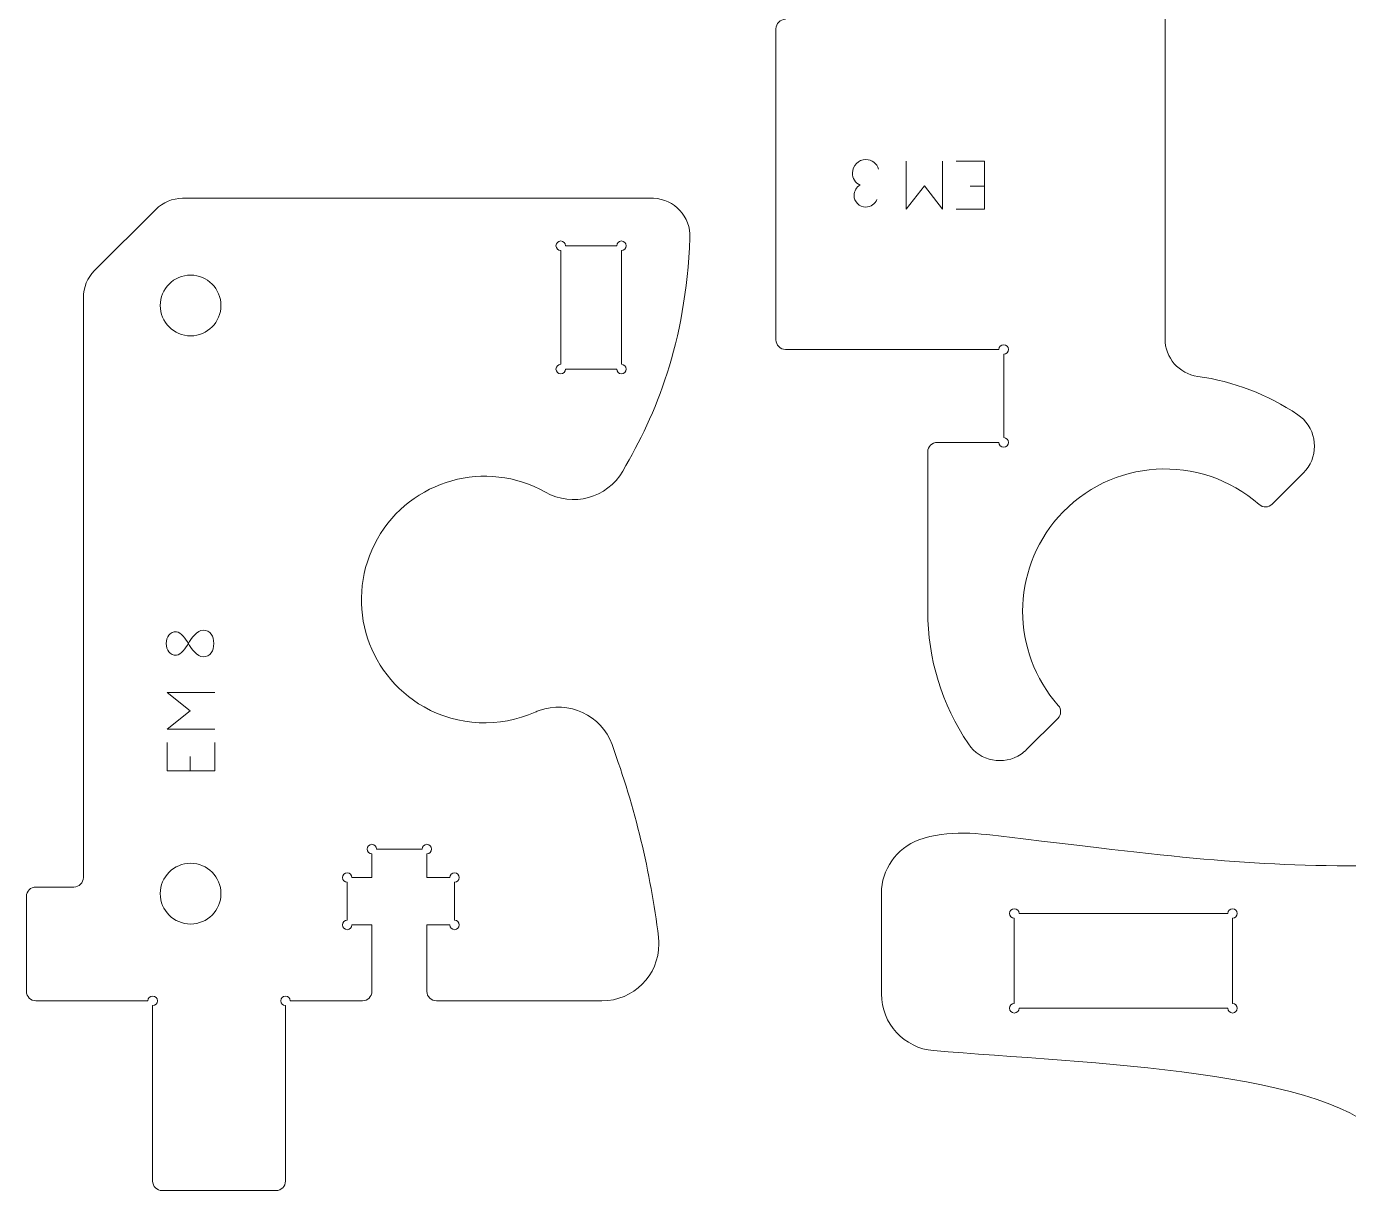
# Model space of a CAD drawing. Header units: inches. Extents: x 2 to 349, y -345 to -5.
# Drawn here: x 9 to 78.7, y -224 to -162.6 of the extents above; entities that cross this region are included whole.
import ezdxf

# ---------------------------------------------------------------- set-up
doc = ezdxf.new("R2010")
doc.units = ezdxf.units.IN
doc.header["$MEASUREMENT"] = 0
for name, color, linetype in [('exterieur', 7, 'Continuous'), ('gravure', 7, 'Continuous'), ('interieur', 7, 'Continuous')]:
    doc.layers.add(name, color=color, linetype=linetype)

# ---------------------------------------------------------------- blocks, each defined once
blk = doc.blocks.new('block 48')
at = {"layer": 'exterieur', "lineweight": 0}
blk.add_open_spline([(43.994, -173.749), (43.737, -179.462), (42.235, -182.961), (40.454, -186.05)], degree=3, dxfattribs=at)
blk = doc.blocks.new('block 49')
at = {"layer": 'exterieur', "lineweight": 0}
blk.add_open_spline([(39.888, -200.468), (41.099, -203.804), (41.914, -207.185), (42.333, -210.609)], degree=3, dxfattribs=at)
blk = doc.blocks.new('block 50')
at = {"layer": 'exterieur', "lineweight": 0}
blk.add_lwpolyline([(22.681, -223.473), (22.681, -214.223)], dxfattribs=at)
blk = doc.blocks.new('block 51')
at = {"layer": 'exterieur', "lineweight": 0}
blk.add_lwpolyline([(16.182, -223.973), (22.182, -223.973)], dxfattribs=at)
blk = doc.blocks.new('block 52')
at = {"layer": 'exterieur', "lineweight": 0}
blk.add_lwpolyline([(15.682, -214.223), (15.682, -223.473)], dxfattribs=at)
blk = doc.blocks.new('block 53')
at = {"layer": 'exterieur', "lineweight": 0}
blk.add_lwpolyline([(9.532, -213.973), (15.432, -213.973)], dxfattribs=at)
blk = doc.blocks.new('block 54')
at = {"layer": 'exterieur', "lineweight": 0}
blk.add_lwpolyline([(9.032, -208.473), (9.032, -213.473)], dxfattribs=at)
blk = doc.blocks.new('block 55')
at = {"layer": 'exterieur', "lineweight": 0}
blk.add_lwpolyline([(11.532, -207.973), (9.532, -207.973)], dxfattribs=at)
blk = doc.blocks.new('block 56')
at = {"layer": 'exterieur', "lineweight": 0}
blk.add_lwpolyline([(12.032, -176.902), (12.032, -207.473)], dxfattribs=at)
blk = doc.blocks.new('block 57')
at = {"layer": 'exterieur', "lineweight": 0}
blk.add_lwpolyline([(15.846, -172.259), (12.618, -175.487)], dxfattribs=at)
blk = doc.blocks.new('block 58')
at = {"layer": 'exterieur', "lineweight": 0}
blk.add_lwpolyline([(41.995, -171.673), (17.26, -171.673)], dxfattribs=at)
blk = doc.blocks.new('block 59')
at = {"layer": 'exterieur', "lineweight": 0}
blk.add_lwpolyline([(30.131, -213.473), (30.131, -209.973)], dxfattribs=at)
blk = doc.blocks.new('block 60')
at = {"layer": 'exterieur', "lineweight": 0}
blk.add_lwpolyline([(30.131, -209.973), (31.337, -209.973)], dxfattribs=at)
blk = doc.blocks.new('block 61')
at = {"layer": 'exterieur', "lineweight": 0}
blk.add_lwpolyline([(31.586, -209.723), (31.586, -207.723)], dxfattribs=at)
blk = doc.blocks.new('block 62')
at = {"layer": 'exterieur', "lineweight": 0}
blk.add_lwpolyline([(31.337, -207.473), (30.131, -207.473)], dxfattribs=at)
blk = doc.blocks.new('block 63')
at = {"layer": 'exterieur', "lineweight": 0}
blk.add_lwpolyline([(30.131, -207.473), (30.131, -206.223)], dxfattribs=at)
blk = doc.blocks.new('block 64')
at = {"layer": 'exterieur', "lineweight": 0}
blk.add_lwpolyline([(29.882, -205.973), (27.482, -205.973)], dxfattribs=at)
blk = doc.blocks.new('block 65')
at = {"layer": 'exterieur', "lineweight": 0}
blk.add_lwpolyline([(27.232, -206.223), (27.232, -207.473)], dxfattribs=at)
blk = doc.blocks.new('block 66')
at = {"layer": 'exterieur', "lineweight": 0}
blk.add_lwpolyline([(27.232, -207.473), (26.182, -207.473)], dxfattribs=at)
blk = doc.blocks.new('block 67')
at = {"layer": 'exterieur', "lineweight": 0}
blk.add_lwpolyline([(25.932, -207.723), (25.932, -209.723)], dxfattribs=at)
blk = doc.blocks.new('block 68')
at = {"layer": 'exterieur', "lineweight": 0}
blk.add_lwpolyline([(26.182, -209.973), (27.232, -209.973)], dxfattribs=at)
blk = doc.blocks.new('block 69')
at = {"layer": 'exterieur', "lineweight": 0}
blk.add_lwpolyline([(27.232, -209.973), (27.232, -213.473)], dxfattribs=at)
blk = doc.blocks.new('block 70')
at = {"layer": 'exterieur', "lineweight": 0}
blk.add_lwpolyline([(30.632, -213.973), (39.355, -213.973)], dxfattribs=at)
blk = doc.blocks.new('block 71')
at = {"layer": 'exterieur', "lineweight": 0}
blk.add_lwpolyline([(22.932, -213.973), (26.732, -213.973)], dxfattribs=at)
blk = doc.blocks.new('block 72')
at = {"layer": 'exterieur', "lineweight": 0}
blk.add_open_spline([(22.932, -213.973), (22.932, -213.835), (22.82, -213.723), (22.681, -213.723), (22.544, -213.723), (22.432, -213.835), (22.432, -213.973), (22.432, -214.111), (22.544, -214.223), (22.681, -214.223)], degree=3, knots=[0, 0, 0, 0, 1, 1, 1, 2, 2, 2, 3, 3, 3, 3], dxfattribs=at)
blk = doc.blocks.new('block 73')
at = {"layer": 'exterieur', "lineweight": 0}
blk.add_open_spline([(22.182, -223.973), (22.458, -223.973), (22.681, -223.749), (22.681, -223.473)], degree=3, dxfattribs=at)
blk = doc.blocks.new('block 74')
at = {"layer": 'exterieur', "lineweight": 0}
blk.add_open_spline([(15.682, -223.473), (15.682, -223.749), (15.906, -223.973), (16.182, -223.973)], degree=3, dxfattribs=at)
blk = doc.blocks.new('block 75')
at = {"layer": 'exterieur', "lineweight": 0}
blk.add_open_spline([(15.682, -214.223), (15.82, -214.223), (15.932, -214.111), (15.932, -213.973), (15.932, -213.835), (15.82, -213.723), (15.682, -213.723), (15.544, -213.723), (15.432, -213.835), (15.432, -213.973)], degree=3, knots=[0, 0, 0, 0, 1, 1, 1, 2, 2, 2, 3, 3, 3, 3], dxfattribs=at)
blk = doc.blocks.new('block 76')
at = {"layer": 'exterieur', "lineweight": 0}
blk.add_open_spline([(9.032, -213.473), (9.032, -213.749), (9.256, -213.973), (9.532, -213.973)], degree=3, dxfattribs=at)
blk = doc.blocks.new('block 77')
at = {"layer": 'exterieur', "lineweight": 0}
blk.add_open_spline([(9.532, -207.973), (9.256, -207.973), (9.032, -208.197), (9.032, -208.473)], degree=3, dxfattribs=at)
blk = doc.blocks.new('block 78')
at = {"layer": 'exterieur', "lineweight": 0}
blk.add_open_spline([(11.532, -207.973), (11.808, -207.973), (12.032, -207.749), (12.032, -207.473)], degree=3, dxfattribs=at)
blk = doc.blocks.new('block 79')
at = {"layer": 'exterieur', "lineweight": 0}
blk.add_open_spline([(12.618, -175.487), (12.242, -175.862), (12.032, -176.371), (12.032, -176.902)], degree=3, dxfattribs=at)
blk = doc.blocks.new('block 80')
at = {"layer": 'exterieur', "lineweight": 0}
blk.add_open_spline([(17.26, -171.673), (16.73, -171.673), (16.221, -171.884), (15.846, -172.259)], degree=3, dxfattribs=at)
blk = doc.blocks.new('block 81')
at = {"layer": 'exterieur', "lineweight": 0}
blk.add_open_spline([(43.994, -173.749), (44.036, -172.645), (43.175, -171.716), (42.071, -171.674), (42.046, -171.674), (42.021, -171.673), (41.995, -171.673)], degree=3, knots=[0, 0, 0, 0, 1, 1, 1, 2, 2, 2, 2], dxfattribs=at)
blk = doc.blocks.new('block 82')
at = {"layer": 'exterieur', "lineweight": 0}
blk.add_open_spline([(36.379, -187.164), (37.813, -187.974), (39.632, -187.477), (40.454, -186.05)], degree=3, dxfattribs=at)
blk = doc.blocks.new('block 83')
at = {"layer": 'exterieur', "lineweight": 0}
blk.add_open_spline([(36.379, -187.164), (33.254, -185.398), (29.288, -186.5), (27.523, -189.625), (25.757, -192.751), (26.859, -196.716), (29.984, -198.482), (31.782, -199.498), (33.956, -199.599), (35.841, -198.754)], degree=3, knots=[0, 0, 0, 0, 1, 1, 1, 2, 2, 2, 3, 3, 3, 3], dxfattribs=at)
blk = doc.blocks.new('block 84')
at = {"layer": 'exterieur', "lineweight": 0}
blk.add_open_spline([(39.888, -200.468), (39.323, -198.911), (37.602, -198.106), (36.045, -198.671), (35.976, -198.697), (35.908, -198.724), (35.841, -198.754)], degree=3, knots=[0, 0, 0, 0, 1, 1, 1, 2, 2, 2, 2], dxfattribs=at)
blk = doc.blocks.new('block 85')
at = {"layer": 'exterieur', "lineweight": 0}
blk.add_open_spline([(39.355, -213.973), (41.012, -213.973), (42.355, -212.63), (42.355, -210.973), (42.355, -210.851), (42.347, -210.73), (42.333, -210.609)], degree=3, knots=[0, 0, 0, 0, 1, 1, 1, 2, 2, 2, 2], dxfattribs=at)
blk = doc.blocks.new('block 86')
at = {"layer": 'exterieur', "lineweight": 0}
blk.add_open_spline([(30.131, -213.473), (30.131, -213.749), (30.355, -213.973), (30.632, -213.973)], degree=3, dxfattribs=at)
blk = doc.blocks.new('block 87')
at = {"layer": 'exterieur', "lineweight": 0}
blk.add_open_spline([(31.337, -209.973), (31.337, -210.111), (31.449, -210.223), (31.586, -210.223), (31.724, -210.223), (31.836, -210.111), (31.836, -209.973), (31.836, -209.835), (31.724, -209.723), (31.586, -209.723)], degree=3, knots=[0, 0, 0, 0, 1, 1, 1, 2, 2, 2, 3, 3, 3, 3], dxfattribs=at)
blk = doc.blocks.new('block 88')
at = {"layer": 'exterieur', "lineweight": 0}
blk.add_open_spline([(31.586, -207.723), (31.724, -207.723), (31.836, -207.611), (31.836, -207.473), (31.836, -207.335), (31.724, -207.223), (31.586, -207.223), (31.449, -207.223), (31.337, -207.335), (31.337, -207.473)], degree=3, knots=[0, 0, 0, 0, 1, 1, 1, 2, 2, 2, 3, 3, 3, 3], dxfattribs=at)
blk = doc.blocks.new('block 89')
at = {"layer": 'exterieur', "lineweight": 0}
blk.add_open_spline([(30.131, -206.223), (30.27, -206.223), (30.382, -206.111), (30.382, -205.973), (30.382, -205.835), (30.27, -205.723), (30.131, -205.723), (29.994, -205.723), (29.882, -205.835), (29.882, -205.973)], degree=3, knots=[0, 0, 0, 0, 1, 1, 1, 2, 2, 2, 3, 3, 3, 3], dxfattribs=at)
blk = doc.blocks.new('block 90')
at = {"layer": 'exterieur', "lineweight": 0}
blk.add_open_spline([(27.482, -205.973), (27.482, -205.835), (27.37, -205.723), (27.232, -205.723), (27.094, -205.723), (26.982, -205.835), (26.982, -205.973), (26.982, -206.111), (27.094, -206.223), (27.232, -206.223)], degree=3, knots=[0, 0, 0, 0, 1, 1, 1, 2, 2, 2, 3, 3, 3, 3], dxfattribs=at)
blk = doc.blocks.new('block 91')
at = {"layer": 'exterieur', "lineweight": 0}
blk.add_open_spline([(26.182, -207.473), (26.182, -207.335), (26.07, -207.223), (25.932, -207.223), (25.794, -207.223), (25.681, -207.335), (25.681, -207.473), (25.681, -207.611), (25.794, -207.723), (25.932, -207.723)], degree=3, knots=[0, 0, 0, 0, 1, 1, 1, 2, 2, 2, 3, 3, 3, 3], dxfattribs=at)
blk = doc.blocks.new('block 92')
at = {"layer": 'exterieur', "lineweight": 0}
blk.add_open_spline([(25.932, -209.723), (25.794, -209.723), (25.681, -209.835), (25.681, -209.973), (25.681, -210.111), (25.794, -210.223), (25.932, -210.223), (26.07, -210.223), (26.182, -210.111), (26.182, -209.973)], degree=3, knots=[0, 0, 0, 0, 1, 1, 1, 2, 2, 2, 3, 3, 3, 3], dxfattribs=at)
blk = doc.blocks.new('block 93')
at = {"layer": 'exterieur', "lineweight": 0}
blk.add_open_spline([(26.732, -213.973), (27.008, -213.973), (27.232, -213.749), (27.232, -213.473)], degree=3, dxfattribs=at)
blk = doc.blocks.new('block 1812')
at = {"layer": 'exterieur', "lineweight": 0}
blk.add_open_spline([(80.707, -221.435), (78.086, -217.609), (64.813, -217.267), (56.832, -216.597)], degree=3, dxfattribs=at)
blk = doc.blocks.new('block 1813')
at = {"layer": 'exterieur', "lineweight": 0}
blk.add_open_spline([(56.053, -205.491), (57.567, -204.937), (59.28, -205.15), (60.831, -205.341), (70.176, -206.495), (73.671, -206.888), (80.521, -206.865)], degree=3, knots=[0, 0, 0, 0, 1, 1, 1, 2, 2, 2, 2], dxfattribs=at)
blk = doc.blocks.new('block 1814')
at = {"layer": 'exterieur', "lineweight": 0}
blk.add_lwpolyline([(54.082, -208.308), (54.082, -213.607)], dxfattribs=at)
blk = doc.blocks.new('block 1817')
at = {"layer": 'exterieur', "lineweight": 0}
blk.add_open_spline([(56.053, -205.491), (54.869, -205.923), (54.082, -207.049), (54.082, -208.308)], degree=3, dxfattribs=at)
blk = doc.blocks.new('block 1820')
at = {"layer": 'exterieur', "lineweight": 0}
blk.add_open_spline([(54.082, -213.607), (54.082, -215.167), (55.277, -216.466), (56.832, -216.597)], degree=3, dxfattribs=at)
blk = doc.blocks.new('block 2120')
at = {"layer": 'exterieur', "lineweight": 0}
blk.add_open_spline([(49.022, -162.239), (48.746, -162.239), (48.522, -162.463), (48.522, -162.74)], degree=3, dxfattribs=at)
blk = doc.blocks.new('block 2121')
at = {"layer": 'exterieur', "lineweight": 0}
blk.add_lwpolyline([(48.522, -162.74), (48.522, -179.139)], dxfattribs=at)
blk = doc.blocks.new('block 2122')
at = {"layer": 'exterieur', "lineweight": 0}
blk.add_open_spline([(48.522, -179.139), (48.522, -179.415), (48.746, -179.639), (49.022, -179.639)], degree=3, dxfattribs=at)
blk = doc.blocks.new('block 2123')
at = {"layer": 'exterieur', "lineweight": 0}
blk.add_lwpolyline([(49.022, -179.639), (60.272, -179.639)], dxfattribs=at)
blk = doc.blocks.new('block 2124')
at = {"layer": 'exterieur', "lineweight": 0}
blk.add_open_spline([(60.522, -179.889), (60.66, -179.889), (60.772, -179.777), (60.772, -179.639), (60.772, -179.501), (60.66, -179.389), (60.522, -179.389), (60.384, -179.389), (60.272, -179.501), (60.272, -179.639)], degree=3, knots=[0, 0, 0, 0, 1, 1, 1, 2, 2, 2, 3, 3, 3, 3], dxfattribs=at)
blk = doc.blocks.new('block 2125')
at = {"layer": 'exterieur', "lineweight": 0}
blk.add_lwpolyline([(60.522, -179.889), (60.522, -184.289)], dxfattribs=at)
blk = doc.blocks.new('block 2126')
at = {"layer": 'exterieur', "lineweight": 0}
blk.add_open_spline([(60.272, -184.539), (60.272, -184.677), (60.384, -184.789), (60.522, -184.789), (60.66, -184.789), (60.772, -184.677), (60.772, -184.539), (60.772, -184.401), (60.66, -184.289), (60.522, -184.289)], degree=3, knots=[0, 0, 0, 0, 1, 1, 1, 2, 2, 2, 3, 3, 3, 3], dxfattribs=at)
blk = doc.blocks.new('block 2127')
at = {"layer": 'exterieur', "lineweight": 0}
blk.add_lwpolyline([(60.272, -184.539), (57.022, -184.539)], dxfattribs=at)
blk = doc.blocks.new('block 2128')
at = {"layer": 'exterieur', "lineweight": 0}
blk.add_open_spline([(57.022, -184.539), (56.746, -184.539), (56.522, -184.763), (56.522, -185.04)], degree=3, dxfattribs=at)
blk = doc.blocks.new('block 2129')
at = {"layer": 'exterieur', "lineweight": 0}
blk.add_lwpolyline([(56.522, -185.04), (56.522, -193.439)], dxfattribs=at)
blk = doc.blocks.new('block 2130')
at = {"layer": 'exterieur', "lineweight": 0}
blk.add_open_spline([(56.522, -193.439), (56.522, -195.932), (57.267, -198.367), (58.661, -200.433)], degree=3, dxfattribs=at)
blk = doc.blocks.new('block 2131')
at = {"layer": 'exterieur', "lineweight": 0}
blk.add_open_spline([(58.661, -200.433), (59.279, -201.348), (60.523, -201.589), (61.438, -200.972), (61.544, -200.9), (61.643, -200.818), (61.733, -200.728)], degree=3, knots=[0, 0, 0, 0, 1, 1, 1, 2, 2, 2, 2], dxfattribs=at)
blk = doc.blocks.new('block 2132')
at = {"layer": 'exterieur', "lineweight": 0}
blk.add_lwpolyline([(61.733, -200.728), (63.376, -199.085)], dxfattribs=at)
blk = doc.blocks.new('block 2133')
at = {"layer": 'exterieur', "lineweight": 0}
blk.add_open_spline([(63.376, -199.085), (63.563, -198.898), (63.572, -198.599), (63.398, -198.401)], degree=3, dxfattribs=at)
blk = doc.blocks.new('block 2134')
at = {"layer": 'exterieur', "lineweight": 0}
blk.add_open_spline([(73.984, -187.815), (70.877, -185.075), (66.138, -185.372), (63.398, -188.478), (60.897, -191.313), (60.897, -195.566), (63.398, -198.401)], degree=3, knots=[0, 0, 0, 0, 1, 1, 1, 2, 2, 2, 2], dxfattribs=at)
blk = doc.blocks.new('block 2135')
at = {"layer": 'exterieur', "lineweight": 0}
blk.add_open_spline([(73.984, -187.815), (74.182, -187.99), (74.481, -187.98), (74.668, -187.794)], degree=3, dxfattribs=at)
blk = doc.blocks.new('block 2136')
at = {"layer": 'exterieur', "lineweight": 0}
blk.add_lwpolyline([(74.668, -187.794), (76.311, -186.151)], dxfattribs=at)
blk = doc.blocks.new('block 2137')
at = {"layer": 'exterieur', "lineweight": 0}
blk.add_open_spline([(76.311, -186.151), (77.092, -185.37), (77.092, -184.103), (76.311, -183.322), (76.22, -183.232), (76.121, -183.15), (76.016, -183.079)], degree=3, knots=[0, 0, 0, 0, 1, 1, 1, 2, 2, 2, 2], dxfattribs=at)
blk = doc.blocks.new('block 2138')
at = {"layer": 'exterieur', "lineweight": 0}
blk.add_open_spline([(76.016, -183.079), (74.436, -182.013), (72.634, -181.322), (70.746, -181.059)], degree=3, dxfattribs=at)
blk = doc.blocks.new('block 2139')
at = {"layer": 'exterieur', "lineweight": 0}
blk.add_open_spline([(69.022, -179.078), (69.022, -180.076), (69.758, -180.921), (70.746, -181.059)], degree=3, dxfattribs=at)
blk = doc.blocks.new('block 2140')
at = {"layer": 'exterieur', "lineweight": 0}
blk.add_lwpolyline([(69.022, -179.078), (69.022, -157.726)], dxfattribs=at)
blk = doc.blocks.new('block 2383')
at = {"layer": 'interieur', "lineweight": 0}
blk.add_open_spline([(19.282, -177.323), (19.282, -176.439), (18.565, -175.723), (17.682, -175.723), (16.798, -175.723), (16.082, -176.439), (16.082, -177.323), (16.082, -178.207), (16.798, -178.923), (17.682, -178.923), (18.565, -178.923), (19.282, -178.207), (19.282, -177.323), (19.282, -177.323), (19.282, -177.323), (19.282, -177.323)], degree=3, knots=[0, 0, 0, 0, 1, 1, 1, 2, 2, 2, 3, 3, 3, 4, 4, 4, 5, 5, 5, 5], dxfattribs=at)
blk = doc.blocks.new('block 2384')
at = {"layer": 'interieur', "lineweight": 0}
blk.add_open_spline([(19.282, -208.323), (19.282, -207.439), (18.565, -206.723), (17.682, -206.723), (16.798, -206.723), (16.082, -207.439), (16.082, -208.323), (16.082, -209.207), (16.798, -209.923), (17.682, -209.923), (18.565, -209.923), (19.282, -209.207), (19.282, -208.323), (19.282, -208.323), (19.282, -208.323), (19.282, -208.323)], degree=3, knots=[0, 0, 0, 0, 1, 1, 1, 2, 2, 2, 3, 3, 3, 4, 4, 4, 5, 5, 5, 5], dxfattribs=at)
blk = doc.blocks.new('block 2385')
at = {"layer": 'interieur', "lineweight": 0}
blk.add_lwpolyline([(40.382, -174.423), (40.382, -180.423)], dxfattribs=at)
blk = doc.blocks.new('block 2386')
at = {"layer": 'interieur', "lineweight": 0}
blk.add_lwpolyline([(37.432, -174.173), (40.132, -174.173)], dxfattribs=at)
blk = doc.blocks.new('block 2387')
at = {"layer": 'interieur', "lineweight": 0}
blk.add_lwpolyline([(37.182, -180.423), (37.182, -174.423)], dxfattribs=at)
blk = doc.blocks.new('block 2388')
at = {"layer": 'interieur', "lineweight": 0}
blk.add_lwpolyline([(40.132, -180.673), (37.432, -180.673)], dxfattribs=at)
blk = doc.blocks.new('block 2389')
at = {"layer": 'interieur', "lineweight": 0}
blk.add_open_spline([(40.132, -180.673), (40.132, -180.811), (40.244, -180.923), (40.382, -180.923), (40.52, -180.923), (40.632, -180.811), (40.632, -180.673), (40.632, -180.535), (40.52, -180.423), (40.382, -180.423)], degree=3, knots=[0, 0, 0, 0, 1, 1, 1, 2, 2, 2, 3, 3, 3, 3], dxfattribs=at)
blk = doc.blocks.new('block 2390')
at = {"layer": 'interieur', "lineweight": 0}
blk.add_open_spline([(40.382, -174.423), (40.52, -174.423), (40.632, -174.311), (40.632, -174.173), (40.632, -174.035), (40.52, -173.923), (40.382, -173.923), (40.244, -173.923), (40.132, -174.035), (40.132, -174.173)], degree=3, knots=[0, 0, 0, 0, 1, 1, 1, 2, 2, 2, 3, 3, 3, 3], dxfattribs=at)
blk = doc.blocks.new('block 2391')
at = {"layer": 'interieur', "lineweight": 0}
blk.add_open_spline([(37.432, -174.173), (37.432, -174.035), (37.32, -173.923), (37.182, -173.923), (37.044, -173.923), (36.932, -174.035), (36.932, -174.173), (36.932, -174.311), (37.044, -174.423), (37.182, -174.423)], degree=3, knots=[0, 0, 0, 0, 1, 1, 1, 2, 2, 2, 3, 3, 3, 3], dxfattribs=at)
blk = doc.blocks.new('block 2392')
at = {"layer": 'interieur', "lineweight": 0}
blk.add_open_spline([(37.182, -180.423), (37.044, -180.423), (36.932, -180.535), (36.932, -180.673), (36.932, -180.811), (37.044, -180.923), (37.182, -180.923), (37.32, -180.923), (37.432, -180.811), (37.432, -180.673)], degree=3, knots=[0, 0, 0, 0, 1, 1, 1, 2, 2, 2, 3, 3, 3, 3], dxfattribs=at)
blk = doc.blocks.new('block 2405')
at = {"layer": 'interieur', "lineweight": 0}
blk.add_lwpolyline([(72.333, -209.365), (61.333, -209.365)], dxfattribs=at)
blk = doc.blocks.new('block 2406')
at = {"layer": 'interieur', "lineweight": 0}
blk.add_lwpolyline([(61.083, -209.614), (61.083, -214.115)], dxfattribs=at)
blk = doc.blocks.new('block 2407')
at = {"layer": 'interieur', "lineweight": 0}
blk.add_lwpolyline([(61.333, -214.365), (72.333, -214.365)], dxfattribs=at)
blk = doc.blocks.new('block 2408')
at = {"layer": 'interieur', "lineweight": 0}
blk.add_lwpolyline([(72.583, -214.115), (72.583, -209.614)], dxfattribs=at)
blk = doc.blocks.new('block 2409')
at = {"layer": 'interieur', "lineweight": 0}
blk.add_open_spline([(61.333, -209.365), (61.333, -209.227), (61.221, -209.115), (61.083, -209.115), (60.944, -209.115), (60.833, -209.227), (60.833, -209.365), (60.833, -209.503), (60.944, -209.614), (61.083, -209.614)], degree=3, knots=[0, 0, 0, 0, 1, 1, 1, 2, 2, 2, 3, 3, 3, 3], dxfattribs=at)
blk = doc.blocks.new('block 2410')
at = {"layer": 'interieur', "lineweight": 0}
blk.add_open_spline([(61.083, -214.115), (60.944, -214.115), (60.833, -214.226), (60.833, -214.365), (60.833, -214.503), (60.944, -214.615), (61.083, -214.615), (61.221, -214.615), (61.333, -214.503), (61.333, -214.365)], degree=3, knots=[0, 0, 0, 0, 1, 1, 1, 2, 2, 2, 3, 3, 3, 3], dxfattribs=at)
blk = doc.blocks.new('block 2411')
at = {"layer": 'interieur', "lineweight": 0}
blk.add_open_spline([(72.333, -214.365), (72.333, -214.503), (72.445, -214.615), (72.583, -214.615), (72.721, -214.615), (72.833, -214.503), (72.833, -214.365), (72.833, -214.226), (72.721, -214.115), (72.583, -214.115)], degree=3, knots=[0, 0, 0, 0, 1, 1, 1, 2, 2, 2, 3, 3, 3, 3], dxfattribs=at)
blk = doc.blocks.new('block 2412')
at = {"layer": 'interieur', "lineweight": 0}
blk.add_open_spline([(72.583, -209.614), (72.721, -209.614), (72.833, -209.503), (72.833, -209.365), (72.833, -209.227), (72.721, -209.115), (72.583, -209.115), (72.445, -209.115), (72.333, -209.227), (72.333, -209.365)], degree=3, knots=[0, 0, 0, 0, 1, 1, 1, 2, 2, 2, 3, 3, 3, 3], dxfattribs=at)
blk = doc.blocks.new('block 2840')
at = {"layer": 'gravure', "lineweight": 0}
for points in [[(57.306, -169.724), (57.306, -172.246), (56.346, -171.021), (55.387, -172.246), (55.387, -169.724)], [(59.505, -169.724), (58.018, -169.724)], [(59.505, -172.246), (59.505, -169.724)], [(59.505, -171.032), (58.761, -171.032)], [(59.505, -172.246), (58.018, -172.246)]]:
    blk.add_lwpolyline(points, dxfattribs=at)
blk = doc.blocks.new('block 2841')
at = {"layer": 'gravure', "lineweight": 0}
for points in [[(52.952, -170.976), (52.716, -170.862), (52.552, -170.62), (52.552, -170.34), (52.552, -169.95), (52.869, -169.633), (53.259, -169.633), (53.578, -169.633), (53.848, -169.846), (53.935, -170.137)], [(53.835, -171.745), (53.743, -171.974), (53.52, -172.135), (53.259, -172.135), (52.916, -172.135), (52.638, -171.858), (52.638, -171.515), (52.638, -171.284), (52.765, -171.082), (52.952, -170.976)]]:
    blk.add_open_spline(points, degree=3, knots=[0, 0, 0, 0, 1, 1, 1, 2, 2, 2, 3, 3, 3, 3], dxfattribs=at)
blk = doc.blocks.new('block 2839')
at = {"layer": 'gravure'}
for name in ['block 2841', 'block 2840']:
    blk.add_blockref(name, (0, 0), dxfattribs=at)
blk = doc.blocks.new('block 2879')
at = {"layer": 'gravure', "lineweight": 0}
for points in [[(18.961, -199.645), (16.44, -199.645), (17.664, -198.686), (16.44, -197.726), (18.961, -197.726)], [(16.44, -201.844), (16.44, -200.357)], [(18.961, -201.844), (18.961, -200.357)], [(17.653, -201.844), (17.653, -201.101)], [(16.44, -201.844), (18.961, -201.844)]]:
    blk.add_lwpolyline(points, dxfattribs=at)
blk = doc.blocks.new('block 2880')
at = {"layer": 'gravure', "lineweight": 0}
for points in [[(17.562, -195.138), (17.455, -195.326), (17.162, -195.759), (16.931, -195.759), (16.588, -195.759), (16.402, -195.481), (16.402, -195.138), (16.402, -194.795), (16.588, -194.518), (16.931, -194.518), (17.162, -194.518), (17.455, -194.95), (17.562, -195.138)], [(17.562, -195.138), (17.676, -194.901), (18.055, -194.432), (18.335, -194.432), (18.725, -194.432), (18.904, -194.748), (18.904, -195.138), (18.904, -195.528), (18.725, -195.844), (18.335, -195.844), (18.055, -195.844), (17.676, -195.375), (17.562, -195.138)]]:
    blk.add_open_spline(points, degree=3, knots=[0, 0, 0, 0, 1, 1, 1, 2, 2, 2, 3, 3, 3, 4, 4, 4, 4], dxfattribs=at)
blk = doc.blocks.new('block 2878')
at = {"layer": 'gravure'}
for name in ['block 2880', 'block 2879']:
    blk.add_blockref(name, (0, 0), dxfattribs=at)

msp = doc.modelspace()

# ---------------------------------------------------------------- block references
at = {"layer": 'exterieur'}
for name in ['block 2140', 'block 2120', 'block 2121', 'block 80', 'block 58', 'block 81', 'block 57', 'block 48', 'block 79', 'block 56', 'block 2122', 'block 2123', 'block 2124', 'block 2139', 'block 2125', 'block 2138', 'block 2137', 'block 2128', 'block 2127', 'block 2126', 'block 2129', 'block 2134', 'block 83', 'block 82', 'block 2136', 'block 2135', 'block 2130', 'block 84', 'block 2133', 'block 2132', 'block 49', 'block 2131', 'block 1817', 'block 1813', 'block 90', 'block 64', 'block 89', 'block 65', 'block 63', 'block 78', 'block 91', 'block 66', 'block 62', 'block 88', 'block 77', 'block 55', 'block 67', 'block 61', 'block 54', 'block 1814', 'block 92', 'block 68', 'block 69', 'block 59', 'block 60', 'block 87', 'block 85', 'block 76', 'block 75', 'block 72', 'block 93', 'block 86', 'block 1820', 'block 53', 'block 52', 'block 50', 'block 71', 'block 70', 'block 1812', 'block 74', 'block 73', 'block 51']:
    msp.add_blockref(name, (0, 0), dxfattribs=at)
at = {"layer": 'gravure'}
for name in ['block 2839', 'block 2878']:
    msp.add_blockref(name, (0, 0), dxfattribs=at)
at = {"layer": 'interieur'}
for name in ['block 2391', 'block 2390', 'block 2387', 'block 2386', 'block 2385', 'block 2383', 'block 2392', 'block 2389', 'block 2388', 'block 2384', 'block 2409', 'block 2406', 'block 2405', 'block 2412', 'block 2408', 'block 2410', 'block 2407', 'block 2411']:
    msp.add_blockref(name, (0, 0), dxfattribs=at)

doc.saveas('drawing.dxf')
